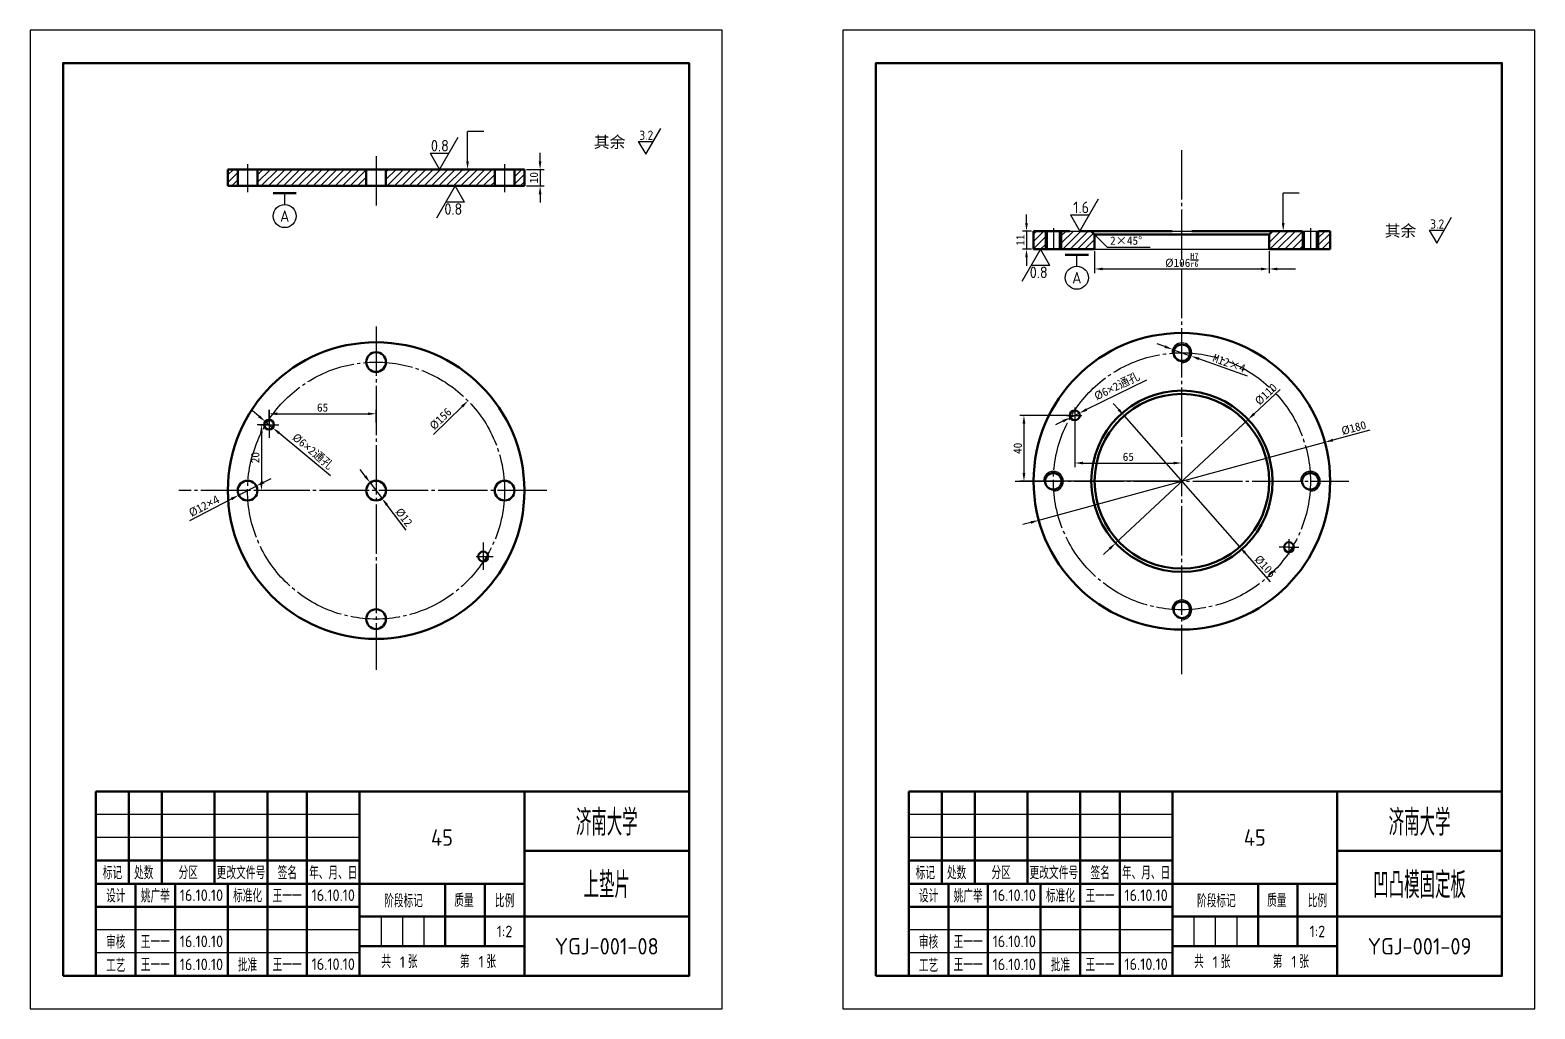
# Model space of a CAD drawing. Header units: millimetres. Extents: x 1179 to 3295, y -300 to 347.
# Drawn here: x 1183.7 to 1640.3, y -300.3 to -3.3 of the extents above; entities that cross this region are included whole.
import ezdxf
from ezdxf.enums import TextEntityAlignment as Align

# ---------------------------------------------------------------- set-up
doc = ezdxf.new("R2010")
doc.units = ezdxf.units.MM
doc.linetypes.add('点画线', pattern=[18, 15, -1, 1, -1])
for name, color, linetype in [('剖面线', 3, 'Continuous'), ('尺寸标注 @ 1', 6, 'Continuous'), ('文字', 7, 'Continuous'), ('标注', 3, 'Continuous'), ('点画线', 1, '点画线'), ('细实线', 1, 'Continuous'), ('辅助线', 4, 'Continuous')]:
    doc.layers.add(name, color=color, linetype=linetype)
doc.layers.add('粗实线', color=7, linetype='Continuous', lineweight=50)
doc.styles.add('数字直体', font='isocp.shx')
doc.styles.add('汉字长仿宋体', font='hyswlongfangsong.ttf', dxfattribs={"width": 0.67})
doc.dimstyles.new('ISO-25', dxfattribs={"dimtxt": 2.5, "dimasz": 2.5, "dimexe": 1.25, "dimexo": 0.625, "dimtad": 1, "dimdsep": 46, "dimtxsty": 'Standard', "dimcen": 2.5, "dimadec": 0, "dimazin": 0, "dimtfac": 1, "dimtmove": 0, "dimatfit": 3, "dimfxl": 1, "dimarcsym": 0})

# ---------------------------------------------------------------- blocks, each defined once
blk = doc.blocks.new('不装订A4(带注释性)')
at = {"layer": '粗实线'}
for p, q in [((0, 56), (-180, 56)), ((-180, 56), (-180, 0)), ((-180, 56), (-180, 28)), ((-170, 56), (-170, 28)), ((-160, 56), (-160, 28)), ((-144, 56), (-144, 28)), ((-128, 56), (-128, 0)), ((-116, 56), (-116, 0)), ((-100, 56), (-100, 0)), ((-50, 56), (-50, 0)), ((0, 0), (0, 56)), ((0, 38), (-50, 38)), ((-100, 35), (-180, 35)), ((-50, 28), (-180, 28)), ((-168, 28), (-168, 0)), ((-156, 28), (-156, 0)), ((-140, 28), (-140, 0)), ((-74, 28), (-74, 9)), ((-62, 28), (-62, 9)), ((-100, 21), (-180, 21)), ((0, 18), (-100, 18)), ((-50, 9), (-100, 9)), ((-180, 0), (0, 0))]:
    blk.add_line(p, q, dxfattribs=at)
blk.add_lwpolyline([(-190, 0), (0, 0), (0, 277), (-190, 277)], close=True, dxfattribs=at)
at = {"layer": '细实线'}
for p, q in [((-100, 49), (-180, 49)), ((-100, 42), (-180, 42)), ((-100, 14), (-180, 14)), ((-93.5, 18), (-93.5, 9)), ((-87, 18), (-87, 9)), ((-80.5, 18), (-80.5, 9)), ((-100, 7), (-180, 7))]:
    blk.add_line(p, q, dxfattribs=at)
at = {"layer": '辅助线'}
blk.add_lwpolyline([(-200, -10), (10, -10), (10, 287), (-200, 287)], close=True, dxfattribs=at)
at = {"layer": '文字', "style": '汉字长仿宋体', "width": 0.67}
for s, height, p in [('标记', 3.5, (-175, 31.5)), ('处数', 3.5, (-165.51, 31.5)), ('分区', 3.5, (-152, 31.5)), ('更改文件号', 3.4, (-136, 31.5)), ('签名', 3.5, (-121.94, 31.5)), ('年、月、日', 3.5, (-108, 31.5)), ('设计', 3.5, (-174, 24.5)), ('标准化', 3.5, (-134, 24.54)), ('阶段标记', 3.5, (-86.67, 23)), ('质量', 3.5, (-68.33, 23.13)), ('比例', 3.5, (-56, 23)), ('审核', 3.5, (-174, 10.5)), ('工艺', 3.5, (-174, 3.46)), ('批准', 3.5, (-134, 3.54))]:
    blk.add_text(s, height=height, dxfattribs=at).set_placement(p, align=Align.MIDDLE)
for s, p in [('共    张', (-93.4, 2.77)), ('第    张', (-69.55, 2.77))]:
    blk.add_text(s, height=3.5, dxfattribs=at).set_placement(p)
for tag, height, p in [('单位名称', 7, (-25, 47)), ('图名', 7, (-25, 28)), ('设计者', 3.5, (-162, 24.46)), ('标准化', 3.5, (-122, 24.46)), ('质量', 3.5, (-68, 13.5)), ('审核者', 3.5, (-162, 10.46)), ('工艺者', 3.5, (-162, 3.54)), ('批准者', 3.5, (-122, 3.54))]:
    blk.add_attdef(tag, text='', height=height, dxfattribs=at).set_placement(p, align=Align.MIDDLE)
at = {"layer": '文字', "style": '数字直体'}
for tag, height, p in [('45', 5, (-75, 42)), ('16.10.10', 3.5, (-148, 24.5)), ('16.10.10', 3.5, (-108, 24.5)), ('1:1', 3.5, (-56, 13.5)), ('16.10.10', 3.5, (-148, 10.5)), ('001', 5, (-25, 9)), ('16.10.10', 3.5, (-148, 3.5)), ('16.10.10', 3.5, (-108, 3.57)), ('1', 3.5, (-87.01, 4.2)), ('1', 3.5, (-63.1, 4.31))]:
    blk.add_attdef(tag, text='', height=height, dxfattribs=at).set_placement(p, align=Align.MIDDLE)
blk = doc.blocks.new('*U104')
at = {"layer": '粗实线'}
blk.add_circle((0, 0), 3, dxfattribs=at)
blk = doc.blocks.new('*U105')
at = {"layer": '点画线', "color": 0, "linetype": 'ByBlock', "lineweight": -2, "transparency": 16777216}
blk.add_blockref('*U104', (574.5, 219.04), dxfattribs=at)
for p, rotation in [((535.5, 180.04), 90), ((613.5, 180.04), 270), ((574.5, 141.04), 180)]:
    blk.add_blockref('*U104', p, dxfattribs=dict(at, rotation=rotation))
blk = doc.blocks.new('*D106')
at = {"layer": 'Defpoints', "color": 0, "transparency": 16777216}
for p in [(1256.16, -123.02), (1253.85, -143.02), (1256.16, -143.02)]:
    blk.add_point(p, dxfattribs=at)
at = {"layer": '标注', "color": 0, "lineweight": -2, "transparency": 16777216}
for p, q in [((1255.54, -123.02), (1252.6, -123.02)), ((1253.85, -125.52), (1253.85, -140.52)), ((1255.54, -143.02), (1252.6, -143.02))]:
    blk.add_line(p, q, dxfattribs=at)
at = {"layer": '标注', "color": 0, "transparency": 16777216}
for points in [[(1253.44, -125.52), (1254.27, -125.52), (1253.85, -123.02)], [(1253.44, -140.52), (1254.27, -140.52), (1253.85, -143.02)]]:
    blk.add_solid(points, dxfattribs=at)
at = {"layer": '标注', "color": 0, "transparency": 16777216, "insert": (1251.98, -133.02), "char_height": 2.5, "attachment_point": 5, "rotation": 90}
blk.add_mtext('20', dxfattribs=at)
blk = doc.blocks.new('*D107')
at = {"layer": 'Defpoints', "color": 0, "transparency": 16777216}
for p in [(1256.16, -123.02), (1288.66, -119.71), (1288.66, -123.02)]:
    blk.add_point(p, dxfattribs=at)
at = {"layer": '标注', "color": 0, "lineweight": -2, "transparency": 16777216}
for p, q in [((1256.16, -122.39), (1256.16, -118.46)), ((1288.66, -122.39), (1288.66, -118.46)), ((1258.66, -119.71), (1286.16, -119.71))]:
    blk.add_line(p, q, dxfattribs=at)
at = {"layer": '标注', "color": 0, "transparency": 16777216}
for points in [[(1258.66, -119.29), (1258.66, -120.12), (1256.16, -119.71)], [(1286.16, -119.29), (1286.16, -120.12), (1288.66, -119.71)]]:
    blk.add_solid(points, dxfattribs=at)
at = {"layer": '标注', "color": 0, "transparency": 16777216, "insert": (1272.41, -117.83), "char_height": 2.5, "attachment_point": 5}
blk.add_mtext('65', dxfattribs=at)
blk = doc.blocks.new('*D108')
at = {"layer": 'Defpoints', "color": 0, "transparency": 16777216}
for p in [(1255.01, -122.06), (1257.31, -123.98)]:
    blk.add_point(p, dxfattribs=at)
at = {"layer": '标注', "color": 0, "lineweight": -2, "transparency": 16777216}
for p, q in [((1253.09, -120.45), (1251.17, -118.85)), ((1255.01, -122.06), (1257.31, -123.98)), ((1274.78, -138.55), (1259.23, -125.58))]:
    blk.add_line(p, q, dxfattribs=at)
at = {"layer": '标注', "color": 0, "transparency": 16777216}
for points in [[(1253.36, -120.13), (1252.82, -120.77), (1255.01, -122.06)], [(1259.5, -125.26), (1258.97, -125.9), (1257.31, -123.98)]]:
    blk.add_solid(points, dxfattribs=at)
at = {"layer": '标注', "color": 0, "transparency": 16777216, "insert": (1269.39, -131.16), "char_height": 2.5, "attachment_point": 5, "rotation": 320.1548}
blk.add_mtext('%%C6{\\fArial|b0|i0|c0|p34;×}2{\\fSimSun|b0|i0|c134|p2;通孔}', dxfattribs=at)
blk = doc.blocks.new('*D109')
at = {"layer": 'Defpoints', "color": 0, "transparency": 16777216}
for p in [(1286.86, -140.62), (1290.47, -145.41)]:
    blk.add_point(p, dxfattribs=at)
at = {"layer": '标注', "color": 0, "lineweight": -2, "transparency": 16777216}
for p, q in [((1285.35, -138.62), (1283.85, -136.63)), ((1286.86, -140.62), (1290.47, -145.41)), ((1297.74, -155.06), (1291.97, -147.41))]:
    blk.add_line(p, q, dxfattribs=at)
at = {"layer": '标注', "color": 0, "transparency": 16777216}
for points in [[(1285.68, -138.37), (1285.02, -138.88), (1286.86, -140.62)], [(1292.31, -147.16), (1291.64, -147.66), (1290.47, -145.41)]]:
    blk.add_solid(points, dxfattribs=at)
at = {"layer": '标注', "color": 0, "transparency": 16777216, "insert": (1297.11, -151.1), "char_height": 2.5, "attachment_point": 5, "rotation": 307.0144}
blk.add_mtext('%%C12', dxfattribs=at)
blk = doc.blocks.new('*D110')
at = {"layer": 'Defpoints', "color": 0, "transparency": 16777216}
for p in [(1247, -144.39), (1252.33, -141.64)]:
    blk.add_point(p, dxfattribs=at)
at = {"layer": '标注', "color": 0, "lineweight": -2, "transparency": 16777216}
for p, q in [((1254.55, -140.49), (1256.77, -139.34)), ((1232.14, -152.08), (1244.78, -145.54)), ((1252.33, -141.64), (1247, -144.39))]:
    blk.add_line(p, q, dxfattribs=at)
at = {"layer": '标注', "color": 0, "transparency": 16777216}
for points in [[(1254.36, -140.12), (1254.74, -140.86), (1252.33, -141.64)], [(1244.58, -145.17), (1244.97, -145.91), (1247, -144.39)]]:
    blk.add_solid(points, dxfattribs=at)
at = {"layer": '标注', "color": 0, "transparency": 16777216, "insert": (1236.48, -147.72), "char_height": 2.5, "attachment_point": 5, "rotation": 27.3359}
blk.add_mtext('%%C12{\\fArial|b0|i0|c0|p34;×4}', dxfattribs=at)
blk = doc.blocks.new('*D111')
at = {"layer": 'Defpoints', "color": 0, "transparency": 16777216}
for p in [(1333.66, -45.57), (1333.66, -50.57), (1338.43, -50.57)]:
    blk.add_point(p, dxfattribs=at)
at = {"layer": '标注', "color": 0, "lineweight": -2, "transparency": 16777216}
for p, q in [((1338.43, -43.07), (1338.43, -40.57)), ((1334.29, -45.57), (1339.68, -45.57)), ((1338.43, -45.57), (1338.43, -50.57)), ((1334.29, -50.57), (1339.68, -50.57)), ((1338.43, -53.07), (1338.43, -55.57))]:
    blk.add_line(p, q, dxfattribs=at)
at = {"layer": '标注', "color": 0, "transparency": 16777216}
for points in [[(1338.01, -43.07), (1338.84, -43.07), (1338.43, -45.57)], [(1338.01, -53.07), (1338.84, -53.07), (1338.43, -50.57)]]:
    blk.add_solid(points, dxfattribs=at)
at = {"layer": '标注', "color": 0, "transparency": 16777216, "insert": (1336.55, -48.07), "char_height": 2.5, "attachment_point": 5, "rotation": 90}
blk.add_mtext('10', dxfattribs=at)
blk = doc.blocks.new('*D112')
at = {"layer": 'Defpoints', "color": 0, "transparency": 16777216}
for p in [(1316.55, -115.75), (1260.78, -170.28)]:
    blk.add_point(p, dxfattribs=at)
at = {"layer": '标注', "color": 0, "lineweight": -2, "transparency": 16777216}
blk.add_line((1306.12, -125.95), (1314.76, -117.5), dxfattribs=at)
at = {"layer": '标注', "color": 0, "transparency": 16777216}
blk.add_solid([(1314.47, -117.2), (1315.05, -117.79), (1316.55, -115.75)], dxfattribs=at)
at = {"layer": '标注', "color": 0, "transparency": 16777216, "insert": (1308.23, -121.25), "char_height": 2.5, "attachment_point": 5, "rotation": 44.3591}
blk.add_mtext('%%C156', dxfattribs=at)
blk = doc.blocks.new('*D114')
at = {"layer": 'Defpoints', "color": 0, "transparency": 16777216}
for p in [(1576.61, -128.35), (1489.78, -152.03)]:
    blk.add_point(p, dxfattribs=at)
at = {"layer": '标注', "color": 0, "lineweight": -2, "transparency": 16777216}
for p, q in [((1590.28, -124.63), (1579.03, -127.69)), ((1489.78, -152.03), (1576.61, -128.35)), ((1487.37, -152.68), (1484.96, -153.34))]:
    blk.add_line(p, q, dxfattribs=at)
at = {"layer": '标注', "color": 0, "transparency": 16777216}
for points in [[(1578.92, -127.29), (1579.14, -128.1), (1576.61, -128.35)], [(1487.26, -152.28), (1487.48, -153.09), (1489.78, -152.03)]]:
    blk.add_solid(points, dxfattribs=at)
at = {"layer": '标注', "color": 0, "transparency": 16777216, "insert": (1585.37, -124.02), "char_height": 2.5, "attachment_point": 5, "rotation": 15.2513}
blk.add_mtext('%%C180', dxfattribs=at)
blk = doc.blocks.new('*D115')
at = {"layer": 'Defpoints', "color": 0, "transparency": 16777216}
for p in [(1553.3, -121.42), (1513.1, -158.96)]:
    blk.add_point(p, dxfattribs=at)
at = {"layer": '标注', "color": 0, "lineweight": -2, "transparency": 16777216}
for p, q in [((1563.04, -112.32), (1555.13, -119.71)), ((1513.1, -158.96), (1553.3, -121.42)), ((1511.27, -160.66), (1509.45, -162.37))]:
    blk.add_line(p, q, dxfattribs=at)
at = {"layer": '标注', "color": 0, "transparency": 16777216}
for points in [[(1554.84, -119.41), (1555.41, -120.02), (1553.3, -121.42)], [(1510.99, -160.36), (1511.56, -160.97), (1513.1, -158.96)]]:
    blk.add_solid(points, dxfattribs=at)
at = {"layer": '标注', "color": 0, "transparency": 16777216, "insert": (1558.72, -113.79), "char_height": 2.5, "attachment_point": 5, "rotation": 43.0395}
blk.add_mtext('%%C110', dxfattribs=at)
blk = doc.blocks.new('*D116')
at = {"layer": 'Defpoints', "color": 0, "transparency": 16777216}
for p in [(1515.67, -120.31), (1550.73, -160.07)]:
    blk.add_point(p, dxfattribs=at)
at = {"layer": '标注', "color": 0, "lineweight": -2, "transparency": 16777216}
for p, q in [((1514.02, -118.44), (1512.36, -116.56)), ((1515.67, -120.31), (1550.73, -160.07)), ((1560.1, -170.69), (1552.38, -161.94))]:
    blk.add_line(p, q, dxfattribs=at)
at = {"layer": '标注', "color": 0, "transparency": 16777216}
for points in [[(1514.33, -118.16), (1513.71, -118.72), (1515.67, -120.31)], [(1552.69, -161.66), (1552.07, -162.22), (1550.73, -160.07)]]:
    blk.add_solid(points, dxfattribs=at)
at = {"layer": '标注', "color": 0, "transparency": 16777216, "insert": (1558.47, -166.01), "char_height": 2.5, "attachment_point": 5, "rotation": 311.4086}
blk.add_mtext('%%C106', dxfattribs=at)
blk = doc.blocks.new('*D117')
at = {"layer": 'Defpoints', "color": 0, "transparency": 16777216}
for p in [(1530.38, -100.18), (1536.02, -102.2)]:
    blk.add_point(p, dxfattribs=at)
at = {"layer": '标注', "color": 0, "lineweight": -2, "transparency": 16777216}
for p, q in [((1528.02, -99.33), (1525.67, -98.49)), ((1530.38, -100.18), (1536.02, -102.2)), ((1553.1, -108.33), (1538.38, -103.05))]:
    blk.add_line(p, q, dxfattribs=at)
at = {"layer": '标注', "color": 0, "transparency": 16777216}
for points in [[(1528.16, -98.94), (1527.88, -99.72), (1530.38, -100.18)], [(1538.52, -102.66), (1538.24, -103.44), (1536.02, -102.2)]]:
    blk.add_solid(points, dxfattribs=at)
at = {"layer": '标注', "color": 0, "transparency": 16777216, "insert": (1547.55, -104.35), "char_height": 2.5, "attachment_point": 5, "rotation": 340.2611}
blk.add_mtext('M12{\\fSimSun|b0|i0|c134|p2;×}4', dxfattribs=at)
blk = doc.blocks.new('*D118')
at = {"layer": 'Defpoints', "color": 0, "transparency": 16777216}
for p in [(1499.35, -120.85), (1502.04, -119.53)]:
    blk.add_point(p, dxfattribs=at)
at = {"layer": '标注', "color": 0, "lineweight": -2, "transparency": 16777216}
for p, q in [((1522.46, -109.49), (1504.29, -118.42)), ((1497.11, -121.96), (1494.87, -123.06)), ((1499.35, -120.85), (1502.04, -119.53))]:
    blk.add_line(p, q, dxfattribs=at)
at = {"layer": '标注', "color": 0, "transparency": 16777216}
for points in [[(1504.1, -118.05), (1504.47, -118.8), (1502.04, -119.53)], [(1496.93, -121.58), (1497.29, -122.33), (1499.35, -120.85)]]:
    blk.add_solid(points, dxfattribs=at)
at = {"layer": '标注', "color": 0, "transparency": 16777216, "insert": (1513.51, -111.41), "char_height": 2.5, "attachment_point": 5, "rotation": 26.1925}
blk.add_mtext('%%C6{\\fArial|b0|i0|c0|p34;×}2{\\fSimSun|b0|i0|c134|p2;通孔}', dxfattribs=at)
blk = doc.blocks.new('*D119')
at = {"layer": 'Defpoints', "color": 0, "transparency": 16777216}
for p in [(1506.7, -69.78), (1559.7, -69.78), (1559.7, -75.76)]:
    blk.add_point(p, dxfattribs=at)
at = {"layer": '标注', "color": 0, "lineweight": -2, "transparency": 16777216}
for p, q in [((1506.7, -70.41), (1506.7, -77.01)), ((1559.7, -70.41), (1559.7, -77.01)), ((1509.2, -75.76), (1557.2, -75.76))]:
    blk.add_line(p, q, dxfattribs=at)
at = {"layer": '标注', "color": 0, "transparency": 16777216}
for points in [[(1509.2, -75.35), (1509.2, -76.18), (1506.7, -75.76)], [(1557.2, -75.35), (1557.2, -76.18), (1559.7, -75.76)]]:
    blk.add_solid(points, dxfattribs=at)
at = {"layer": '标注', "color": 0, "transparency": 16777216, "insert": (1533.2, -73.1), "char_height": 2.5, "attachment_point": 5}
blk.add_mtext('%%C106{\\H0.7x;\\SH7/r6;}', dxfattribs=at)
blk = doc.blocks.new('*D120')
at = {"layer": 'Defpoints', "color": 0, "transparency": 16777216}
for p in [(1488.2, -64.28), (1486.04, -69.78), (1488.2, -69.78)]:
    blk.add_point(p, dxfattribs=at)
at = {"layer": '标注', "color": 0, "lineweight": -2, "transparency": 16777216}
for p, q in [((1486.04, -61.78), (1486.04, -59.28)), ((1487.57, -64.28), (1484.79, -64.28)), ((1486.04, -64.28), (1486.04, -69.78)), ((1487.57, -69.78), (1484.79, -69.78)), ((1486.04, -72.28), (1486.04, -74.78))]:
    blk.add_line(p, q, dxfattribs=at)
at = {"layer": '标注', "color": 0, "transparency": 16777216}
for points in [[(1485.63, -61.78), (1486.46, -61.78), (1486.04, -64.28)], [(1485.63, -72.28), (1486.46, -72.28), (1486.04, -69.78)]]:
    blk.add_solid(points, dxfattribs=at)
at = {"layer": '标注', "color": 0, "transparency": 16777216, "insert": (1484.17, -67.03), "char_height": 2.5, "attachment_point": 5, "rotation": 90}
blk.add_mtext('11', dxfattribs=at)
blk = doc.blocks.new('*D121')
at = {"layer": 'Defpoints', "color": 0, "transparency": 16777216}
for p in [(1500.7, -120.19), (1485.26, -140.19), (1533.2, -140.19)]:
    blk.add_point(p, dxfattribs=at)
at = {"layer": '标注', "color": 0, "lineweight": -2, "transparency": 16777216}
for p, q in [((1500.07, -120.19), (1484.01, -120.19)), ((1485.26, -122.69), (1485.26, -137.69)), ((1532.57, -140.19), (1484.01, -140.19))]:
    blk.add_line(p, q, dxfattribs=at)
at = {"layer": '标注', "color": 0, "transparency": 16777216}
for points in [[(1484.85, -122.69), (1485.68, -122.69), (1485.26, -120.19)], [(1484.85, -137.69), (1485.68, -137.69), (1485.26, -140.19)]]:
    blk.add_solid(points, dxfattribs=at)
at = {"layer": '标注', "color": 0, "transparency": 16777216, "insert": (1483.39, -130.19), "char_height": 2.5, "attachment_point": 5, "rotation": 90}
blk.add_mtext('40', dxfattribs=at)
blk = doc.blocks.new('*D113')
at = {"layer": 'Defpoints', "color": 0, "transparency": 16777216}
for p in [(1500.7, -120.19), (1533.2, -134.65), (1533.2, -140.19)]:
    blk.add_point(p, dxfattribs=at)
at = {"layer": '标注', "color": 0, "lineweight": -2, "transparency": 16777216}
for p, q in [((1500.7, -120.81), (1500.7, -135.9)), ((1503.2, -134.65), (1530.7, -134.65)), ((1533.2, -139.56), (1533.2, -133.4))]:
    blk.add_line(p, q, dxfattribs=at)
at = {"layer": '标注', "color": 0, "transparency": 16777216}
for points in [[(1503.2, -134.23), (1503.2, -135.06), (1500.7, -134.65)], [(1530.7, -134.23), (1530.7, -135.06), (1533.2, -134.65)]]:
    blk.add_solid(points, dxfattribs=at)
at = {"layer": '标注', "color": 0, "transparency": 16777216, "insert": (1516.95, -132.77), "char_height": 2.5, "attachment_point": 5}
blk.add_mtext('65', dxfattribs=at)

msp = doc.modelspace()

# ---------------------------------------------------------------- hatches: boundary and pattern name
at = {"layer": '剖面线'}
h = msp.add_hatch(dxfattribs=at)
h.set_pattern_fill('ANSI31', color=256, scale=0.5)
h.set_pattern_definition([(45, (714.1606, -323.0536), (-1.122532, 1.122532), [])])
h.paths.add_polyline_path([(1246.662, -45.571), (1246.412, -45.571), (1243.662, -45.571), (1243.662, -50.571), (1246.412, -50.571), (1246.662, -50.571)])
h.paths.add_polyline_path([(1285.662, -45.571), (1260.162, -45.571), (1252.662, -45.571), (1252.662, -50.571), (1285.662, -50.571)])
h.paths.add_polyline_path([(1324.662, -45.571), (1316.412, -45.571), (1291.662, -45.571), (1291.662, -50.571), (1324.662, -50.571)])
h.paths.add_polyline_path([(1333.662, -45.571), (1330.662, -45.571), (1330.662, -50.571), (1333.662, -50.571)])
h = msp.add_hatch(dxfattribs=at)
h.set_pattern_fill('ANSI31', color=256, scale=0.5)
h.set_pattern_definition([(45, (804.6746, -257.0157), (-1.122532, 1.122532), [])])
h.paths.add_polyline_path([(1491.699, -64.284), (1488.199, -64.284), (1488.199, -69.784), (1491.699, -69.784)])
h.paths.add_polyline_path([(1506.699, -65.284), (1505.699, -64.284), (1502.198, -64.284), (1499.198, -64.284), (1496.699, -64.284), (1496.699, -69.784), (1506.699, -69.784)])
h.paths.add_polyline_path([(1569.699, -64.284), (1560.699, -64.284), (1559.699, -65.284), (1559.699, -69.784), (1569.699, -69.784)])
h.paths.add_polyline_path([(1578.199, -64.284), (1574.699, -64.284), (1574.699, -69.784), (1578.199, -69.784)])

# ---------------------------------------------------------------- linework, layer by layer
for p, q in [((1499.198, -64.284), (1502.198, -64.284)), ((1530.199, -64.284), (1536.199, -64.284)), ((1569.699, -64.284), (1574.699, -64.284)), ((1506.699, -69.784), (1559.699, -69.784))]:
    msp.add_line(p, q)
at = {"layer": '文字'}
for p, q in [((1370.501, -40.961), (1375.027, -33.121)), ((1368.237, -37.041), (1372.764, -37.041)), ((1368.237, -37.041), (1370.501, -40.961)), ((1610.525, -67.901), (1615.052, -60.061)), ((1608.262, -63.981), (1612.788, -63.981)), ((1608.262, -63.981), (1610.525, -67.901))]:
    msp.add_line(p, q, dxfattribs=at)
at = {"layer": '标注'}
for p, q in [((1307.907, -45.571), (1313.565, -35.771)), ((1321.311, -34.054), (1316.412, -34.054)), ((1305.078, -40.671), (1310.736, -40.671)), ((1305.078, -40.671), (1307.907, -45.571)), ((1260.916, -56.219), (1260.916, -52.719)), ((1312.636, -50.571), (1306.977, -60.371)), ((1315.465, -55.471), (1312.636, -50.571)), ((1502.198, -64.284), (1507.856, -54.484)), ((1568.838, -52.768), (1563.939, -52.768)), ((1315.465, -55.471), (1309.807, -55.471)), ((1499.369, -59.384), (1505.027, -59.384)), ((1499.369, -59.384), (1502.198, -64.284)), ((1506.699, -65.284), (1510.555, -69.14)), ((1490.28, -69.784), (1484.622, -79.584)), ((1493.109, -74.684), (1490.28, -69.784)), ((1501.317, -74.931), (1501.317, -71.431)), ((1510.555, -69.14), (1523.549, -69.14)), ((1493.109, -74.684), (1487.451, -74.684))]:
    msp.add_line(p, q, dxfattribs=at)
at = {"layer": '标注', "linetype": 'ByBlock', "lineweight": -2}
for points in [[(1316.412, -43.071), (1316.412, -34.054)], [(1563.939, -61.784), (1563.939, -52.768)], [(1562.199, -75.765), (1567.676, -75.765)]]:
    msp.add_lwpolyline(points, dxfattribs=at)
at = {"layer": '标注'}
for centre in [(1260.916, -59.719), (1501.317, -78.431)]:
    msp.add_circle(centre, 3.5, dxfattribs=at)
for points in [[(1316.828, -43.071), (1316.412, -45.571), (1315.995, -43.071)], [(1564.355, -61.784), (1563.939, -64.284), (1563.522, -61.784)], [(1562.199, -76.181), (1559.699, -75.765), (1562.199, -75.348)]]:
    msp.add_solid(points, dxfattribs=at)
at = {"layer": '点画线'}
for p, q in [((1533.199, -198.698), (1533.199, -39.716)), ((1249.662, -43.934), (1249.662, -52.474)), ((1288.662, -41.502), (1288.662, -57.318)), ((1327.662, -43.934), (1327.662, -52.474)), ((1494.199, -63.376), (1494.199, -69.784)), ((1572.199, -63.376), (1572.199, -69.784)), ((1288.662, -93.231), (1288.662, -197.381)), ((1256.162, -118.482), (1256.162, -127.001)), ((1500.698, -117.8), (1500.698, -122.379)), ((1253.386, -123.016), (1259.145, -123.016)), ((1498.208, -120.19), (1502.785, -120.19)), ((1482.555, -140.19), (1583.859, -140.19)), ((1340.504, -143.016), (1228.759, -143.016)), ((1321.162, -158.805), (1321.162, -167.04)), ((1565.7, -157.8), (1565.7, -162.379)), ((1319.037, -163.016), (1324.152, -163.016)), ((1565.7, -160.19), (1562.701, -160.19)), ((1565.7, -160.19), (1568.736, -160.19))]:
    msp.add_line(p, q, dxfattribs=at)
for centre in [(1288.662, -143.016), (1533.199, -140.19)]:
    msp.add_circle(centre, 39, dxfattribs=at)
at = {"layer": '粗实线'}
for p, q in [((1246.412, -45.571), (1243.662, -45.571)), ((1243.662, -45.571), (1243.662, -50.571)), ((1246.412, -45.571), (1249.412, -45.571)), ((1246.662, -45.571), (1246.662, -50.571)), ((1260.162, -45.571), (1249.412, -45.571)), ((1252.662, -50.571), (1252.662, -45.571)), ((1285.662, -45.571), (1260.162, -45.571)), ((1285.662, -45.571), (1285.662, -50.571)), ((1285.662, -45.571), (1291.662, -45.571)), ((1316.412, -45.571), (1291.662, -45.571)), ((1291.662, -45.571), (1291.662, -50.571)), ((1324.662, -45.571), (1316.412, -45.571)), ((1324.662, -45.571), (1330.662, -45.571)), ((1324.662, -50.571), (1324.662, -45.571)), ((1333.662, -45.571), (1330.662, -45.571)), ((1330.662, -45.571), (1330.662, -50.571)), ((1333.662, -50.571), (1333.662, -45.571)), ((1243.662, -50.571), (1246.412, -50.571)), ((1246.412, -50.571), (1249.412, -50.571)), ((1249.412, -50.571), (1285.662, -50.571)), ((1257.416, -52.719), (1264.416, -52.719)), ((1285.662, -50.571), (1291.662, -50.571)), ((1291.662, -50.571), (1324.662, -50.571)), ((1324.662, -50.571), (1330.662, -50.571)), ((1330.662, -50.571), (1333.662, -50.571)), ((1488.199, -64.284), (1499.198, -64.284)), ((1488.199, -64.284), (1488.199, -69.784)), ((1492.199, -64.284), (1492.199, -69.784)), ((1496.199, -64.284), (1496.199, -69.784)), ((1502.198, -64.284), (1530.199, -64.284)), ((1505.699, -64.284), (1506.699, -65.284)), ((1506.699, -65.284), (1506.699, -69.784)), ((1506.699, -65.284), (1533.199, -65.284)), ((1559.699, -65.284), (1533.199, -65.284)), ((1536.199, -64.284), (1569.699, -64.284)), ((1560.699, -64.284), (1559.699, -65.284)), ((1559.699, -65.284), (1559.699, -69.784)), ((1570.199, -64.284), (1570.199, -69.784)), ((1574.199, -64.284), (1574.199, -69.784)), ((1574.699, -64.284), (1578.199, -64.284)), ((1578.199, -64.284), (1578.199, -69.784)), ((1488.199, -69.784), (1506.699, -69.784)), ((1497.817, -71.431), (1504.817, -71.431)), ((1559.699, -69.784), (1578.199, -69.784))]:
    msp.add_line(p, q, dxfattribs=at)
for centre, radius in [((1533.199, -140.19), 45), ((1288.662, -143.016), 45), ((1533.199, -101.19), 2.5), ((1533.199, -140.19), 27.5), ((1533.199, -140.19), 26.5), ((1500.698, -120.19), 1.5), ((1256.162, -123.016), 1.5), ((1288.662, -143.016), 3), ((1494.199, -140.19), 2.5), ((1572.199, -140.19), 2.5), ((1565.7, -160.19), 1.5), ((1321.162, -163.016), 1.5), ((1533.199, -179.19), 2.5)]:
    msp.add_circle(centre, radius, dxfattribs=at)
at = {"layer": '细实线'}
for p, q in [((1491.699, -64.284), (1491.699, -69.784)), ((1496.699, -64.284), (1496.699, -69.784)), ((1569.699, -64.284), (1569.699, -69.784)), ((1574.699, -64.284), (1574.699, -69.784))]:
    msp.add_line(p, q, dxfattribs=at)
for centre in [(1533.199, -101.19), (1494.199, -140.19), (1572.199, -140.19), (1533.199, -179.19)]:
    msp.add_arc(centre, 3, 270, 180, dxfattribs=at)

# ---------------------------------------------------------------- block references
at = {"layer": '尺寸标注 @ 1'}
ref = msp.add_blockref('不装订A4(带注释性)', (1383.653, -290.287), dxfattribs=at)
ref.add_attrib('工艺者', '王一一', dxfattribs={"layer": '文字', "height": 3.5, "style": '汉字长仿宋体', "width": 0.67}).set_placement((1221.653, -286.751), align=Align.MIDDLE)
ref.add_attrib('审核者', '王一一', dxfattribs={"layer": '文字', "height": 3.5, "style": '汉字长仿宋体', "width": 0.67}).set_placement((1221.653, -279.822), align=Align.MIDDLE)
ref.add_attrib('设计者', '姚广举', dxfattribs={"layer": '文字', "height": 3.5, "style": '汉字长仿宋体', "width": 0.67}).set_placement((1221.653, -265.822), align=Align.MIDDLE)
ref.add_attrib('16.10.10', '16.10.10', dxfattribs={"layer": '文字', "height": 3.5, "style": '数字直体'}).set_placement((1235.653, -265.787), align=Align.MIDDLE)
ref.add_attrib('批准者', '王一一', dxfattribs={"layer": '文字', "height": 3.5, "style": '汉字长仿宋体', "width": 0.67}).set_placement((1261.653, -286.751), align=Align.MIDDLE)
ref.add_attrib('标准化', '王一一', dxfattribs={"layer": '文字', "height": 3.5, "style": '汉字长仿宋体', "width": 0.67}).set_placement((1261.653, -265.822), align=Align.MIDDLE)
ref.add_attrib('1:1', '1:2', dxfattribs={"layer": '文字', "height": 3.5, "style": '数字直体'}).set_placement((1327.653, -276.787), align=Align.MIDDLE)
ref.add_attrib('1', '1', dxfattribs={"layer": '文字', "height": 3.5, "style": '数字直体'}).set_placement((1296.646, -286.087), align=Align.MIDDLE)
ref.add_attrib('1', '1', dxfattribs={"layer": '文字', "height": 3.5, "style": '数字直体'}).set_placement((1320.551, -285.976), align=Align.MIDDLE)
ref.add_attrib('16.10.10', '16.10.10', dxfattribs={"layer": '文字', "height": 3.5, "style": '数字直体'}).set_placement((1235.653, -279.787), align=Align.MIDDLE)
ref.add_attrib('16.10.10', '16.10.10', dxfattribs={"layer": '文字', "height": 3.5, "style": '数字直体'}).set_placement((1235.653, -286.787), align=Align.MIDDLE)
ref.add_attrib('16.10.10', '16.10.10', dxfattribs={"layer": '文字', "height": 3.5, "style": '数字直体'}).set_placement((1275.653, -265.787), align=Align.MIDDLE)
ref.add_attrib('16.10.10', '16.10.10', dxfattribs={"layer": '文字', "height": 3.5, "style": '数字直体'}).set_placement((1275.653, -286.715), align=Align.MIDDLE)
ref.add_attrib('单位名称', '济南大学', dxfattribs={"layer": '文字', "height": 7, "style": '汉字长仿宋体', "width": 0.67}).set_placement((1358.653, -243.287), align=Align.MIDDLE)
ref.add_attrib('图名', '上垫片', dxfattribs={"layer": '文字', "height": 7, "style": '汉字长仿宋体', "width": 0.67}).set_placement((1358.653, -262.287), align=Align.MIDDLE)
ref.add_attrib('001', 'YGJ-001-08', dxfattribs={"layer": '文字', "height": 5, "style": '数字直体'}).set_placement((1358.653, -281.287), align=Align.MIDDLE)
ref.add_attrib('45', '45', dxfattribs={"layer": '文字', "height": 5, "style": '数字直体'}).set_placement((1308.653, -248.287), align=Align.MIDDLE)
ref = msp.add_blockref('不装订A4(带注释性)', (1630.331, -290.287), dxfattribs=at)
ref.add_attrib('工艺者', '王一一', dxfattribs={"layer": '文字', "height": 3.5, "style": '汉字长仿宋体', "width": 0.67}).set_placement((1468.331, -286.751), align=Align.MIDDLE)
ref.add_attrib('审核者', '王一一', dxfattribs={"layer": '文字', "height": 3.5, "style": '汉字长仿宋体', "width": 0.67}).set_placement((1468.331, -279.822), align=Align.MIDDLE)
ref.add_attrib('设计者', '姚广举', dxfattribs={"layer": '文字', "height": 3.5, "style": '汉字长仿宋体', "width": 0.67}).set_placement((1468.331, -265.822), align=Align.MIDDLE)
ref.add_attrib('16.10.10', '16.10.10', dxfattribs={"layer": '文字', "height": 3.5, "style": '数字直体'}).set_placement((1482.331, -265.787), align=Align.MIDDLE)
ref.add_attrib('批准者', '王一一', dxfattribs={"layer": '文字', "height": 3.5, "style": '汉字长仿宋体', "width": 0.67}).set_placement((1508.331, -286.751), align=Align.MIDDLE)
ref.add_attrib('标准化', '王一一', dxfattribs={"layer": '文字', "height": 3.5, "style": '汉字长仿宋体', "width": 0.67}).set_placement((1508.331, -265.822), align=Align.MIDDLE)
ref.add_attrib('1:1', '1:2', dxfattribs={"layer": '文字', "height": 3.5, "style": '数字直体'}).set_placement((1574.331, -276.787), align=Align.MIDDLE)
ref.add_attrib('1', '1', dxfattribs={"layer": '文字', "height": 3.5, "style": '数字直体'}).set_placement((1543.325, -286.087), align=Align.MIDDLE)
ref.add_attrib('1', '1', dxfattribs={"layer": '文字', "height": 3.5, "style": '数字直体'}).set_placement((1567.23, -285.976), align=Align.MIDDLE)
ref.add_attrib('16.10.10', '16.10.10', dxfattribs={"layer": '文字', "height": 3.5, "style": '数字直体'}).set_placement((1482.331, -279.787), align=Align.MIDDLE)
ref.add_attrib('16.10.10', '16.10.10', dxfattribs={"layer": '文字', "height": 3.5, "style": '数字直体'}).set_placement((1482.331, -286.787), align=Align.MIDDLE)
ref.add_attrib('16.10.10', '16.10.10', dxfattribs={"layer": '文字', "height": 3.5, "style": '数字直体'}).set_placement((1522.331, -265.787), align=Align.MIDDLE)
ref.add_attrib('16.10.10', '16.10.10', dxfattribs={"layer": '文字', "height": 3.5, "style": '数字直体'}).set_placement((1522.331, -286.715), align=Align.MIDDLE)
ref.add_attrib('单位名称', '济南大学', dxfattribs={"layer": '文字', "height": 7, "style": '汉字长仿宋体', "width": 0.67}).set_placement((1605.331, -243.287), align=Align.MIDDLE)
ref.add_attrib('图名', '凹凸模固定板', dxfattribs={"layer": '文字', "height": 7, "style": '汉字长仿宋体', "width": 0.67}).set_placement((1605.331, -262.287), align=Align.MIDDLE)
ref.add_attrib('001', 'YGJ-001-09', dxfattribs={"layer": '文字', "height": 5, "style": '数字直体'}).set_placement((1605.331, -281.287), align=Align.MIDDLE)
ref.add_attrib('45', '45', dxfattribs={"layer": '文字', "height": 5, "style": '数字直体'}).set_placement((1555.331, -248.287), align=Align.MIDDLE)
at = {"layer": '点画线'}
msp.add_blockref('*U105', (714.161, -323.054), dxfattribs=at)

# ---------------------------------------------------------------- texts
at = {"layer": '文字', "char_height": 3.5, "attachment_point": 1}
for insert in [(1354.747, -35.494), (1594.772, -62.434)]:
    msp.add_mtext_dynamic_manual_height_columns('{\\fSimSun|b0|i0|c134|p2;其余}', width=15.70147, gutter_width=12.5, heights=[0], dxfattribs=dict(at, insert=insert))
at = {"layer": '文字', "style": '数字直体'}
for p in [(1372.764, -36.597), (1612.788, -63.537)]:
    msp.add_attdef('3.2', text='3.2', height=2.8, dxfattribs=at).set_placement(p, align=Align.RIGHT)
at = {"layer": '标注', "insert": (1511.402, -65.922), "char_height": 2.5, "attachment_point": 1}
msp.add_mtext_dynamic_manual_height_columns('2{\\fSimSun|b0|i0|c134|p2;×}45%%D', width=12.08347, gutter_width=12.5, heights=[0], dxfattribs=at)
at = {"layer": '标注', "style": '数字直体'}
for tag, p in [('0.8', (1310.736, -40.116)), ('0.8', (1314.829, -59.333)), ('1.6', (1505.027, -58.829)), ('0.8', (1492.473, -78.546))]:
    msp.add_attdef(tag, text='3.2', height=3.5, dxfattribs=at).set_placement(p, align=Align.RIGHT)
for p in [(1260.916, -59.719), (1501.317, -78.431)]:
    msp.add_attdef('A', text='A', height=3.5, dxfattribs=at).set_placement(p, align=Align.MIDDLE)

# ---------------------------------------------------------------- dimensions: what is measured, and where the dimension line sits
at = {"layer": '标注'}
for base, p1, p2, text, picture, middle in [((1338.426, -50.571), (1333.662, -45.571), (1333.662, -50.571), '10', '*D111', (1336.551, -48.071)), ((1486.042, -69.784), (1488.199, -64.284), (1488.199, -69.784), '11', '*D120', (1484.167, -67.034))]:
    dim = msp.add_linear_dim(base=base, p1=p1, p2=p2, angle=90, text=text, dimstyle='ISO-25', dxfattribs=at)
    dim.commit()
    dim.dimension.update_dxf_attribs({"geometry": picture, "text_midpoint": middle})
for base, p1, p2, text, picture, middle in [((1559.699, -75.765), (1506.699, -69.784), (1559.699, -69.784), '%%C106{\\H0.7x;\\SH7/r6;}', '*D119', (1533.199, -73.098)), ((1288.662, -119.705), (1256.162, -123.016), (1288.662, -123.016), '65', '*D107', (1272.412, -117.83)), ((1533.199, -134.647), (1500.698, -120.19), (1533.199, -140.19), '65', '*D113', (1516.949, -132.772))]:
    dim = msp.add_linear_dim(base=base, p1=p1, p2=p2, text=text, dimstyle='ISO-25', dxfattribs=at)
    dim.commit()
    dim.dimension.update_dxf_attribs({"geometry": picture, "text_midpoint": middle})
for p1, p2, text, picture, middle in [((1530.375, -100.177), (1536.023, -102.203), 'M12{\\fSimSun|b0|i0|c134|p2;×}4', '*D117', (1547.546, -104.346)), ((1499.352, -120.852), (1502.044, -119.528), '%%C6{\\fArial|b0|i0|c0|p34;×}2{\\fSimSun|b0|i0|c134|p2;通孔}', '*D118', (1513.513, -111.41)), ((1513.1, -158.959), (1553.298, -121.421), '%%C110', '*D115', (1558.719, -113.794)), ((1515.671, -120.315), (1550.727, -160.065), '%%C106', '*D116', (1558.472, -166.013)), ((1255.01, -122.055), (1257.313, -123.977), '%%C6{\\fArial|b0|i0|c0|p34;×}2{\\fSimSun|b0|i0|c134|p2;通孔}', '*D108', (1269.389, -131.16)), ((1489.784, -152.027), (1576.614, -128.352), '%%C180', '*D114', (1585.367, -124.023)), ((1286.856, -140.621), (1290.468, -145.412), '%%C12', '*D109', (1297.107, -151.103)), ((1252.327, -141.638), (1246.997, -144.394), '%%C12{\\fArial|b0|i0|c0|p34;×4}', '*D110', (1236.484, -147.717))]:
    dim = msp.add_diameter_dim_2p(p1=p1, p2=p2, text=text, dimstyle='ISO-25', dxfattribs=at)
    dim.commit()
    dim.dimension.update_dxf_attribs({"geometry": picture, "text_midpoint": middle})
dim = msp.add_diameter_dim_2p(p1=(1260.778, -170.283), p2=(1316.546, -115.749), text='%%C156', dimstyle='ISO-25', dxfattribs=at)
dim.commit()
dim.dimension.update_dxf_attribs({"geometry": '*D112', "text_midpoint": (1309.545, -122.595), "dimtype": 163})
dim = msp.add_linear_dim(base=(1253.855, -143.016), p1=(1256.162, -123.016), p2=(1256.162, -143.016), angle=90, dimstyle='ISO-25', dxfattribs=at)
dim.commit()
dim.dimension.update_dxf_attribs({"geometry": '*D106', "text_midpoint": (1251.98, -133.016)})
dim = msp.add_linear_dim(base=(1485.262, -140.19), p1=(1500.698, -120.19), p2=(1533.199, -140.19), angle=90, text='40', dimstyle='ISO-25', dxfattribs=at)
dim.commit()
dim.dimension.update_dxf_attribs({"geometry": '*D121', "text_midpoint": (1485.262, -130.19), "dimtype": 160})

doc.saveas('drawing.dxf')
